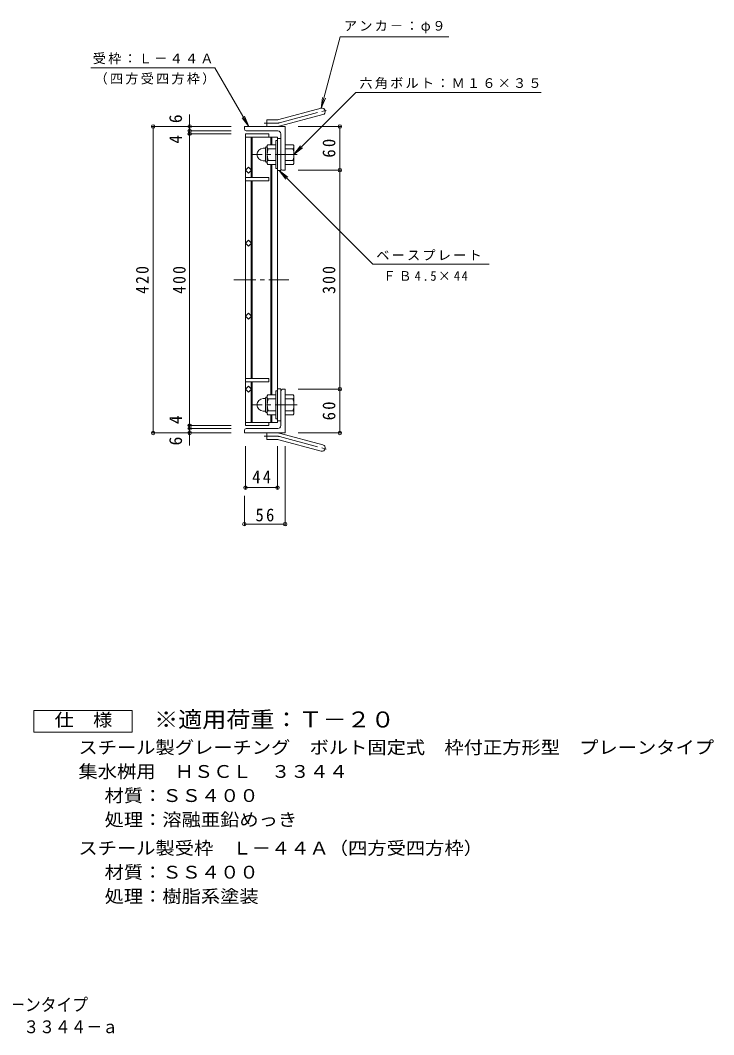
# Model space of a CAD drawing. Units: millimetres at full size, sheet at 1:6. Extents: x -796 to 1055, y -824 to 677.
# Drawn here: x 104 to 1055, y -824 to 566 of the extents above; entities that cross this region are included whole.
import ezdxf
from ezdxf.enums import TextEntityAlignment as Align

# ---------------------------------------------------------------- set-up
doc = ezdxf.new("R2010")
doc.units = ezdxf.units.MM
doc.header["$LTSCALE"] = 6
doc.header["$PDMODE"] = 32
doc.header["$PDSIZE"] = 4.8
doc.linetypes.add('CHAIN1', pattern=[8, 5, -1, 1, -1])
doc.linetypes.add('CHAIN2', pattern=[12, 9, -1, 1, -1])
for name, color, linetype, lineweight in [('E-1', 2, 'Continuous', 9), ('E-2', 3, 'Continuous', 9), ('E-4', 7, 'Continuous', 9), ('E-5', 7, 'Continuous', 9), ('F-5_F-5ﾚｲﾔ', 2, 'Continuous', 9)]:
    doc.layers.add(name, color=color, linetype=linetype, lineweight=lineweight)
doc.styles.add('ＭＳ ゴシック', font='')
doc.styles.get('ＭＳ ゴシック').set_extended_font_data('MS Gothic')

msp = doc.modelspace()

# ---------------------------------------------------------------- linework, layer by layer
at = {"layer": 'E-1'}
for p, q in [((458.603, 430.253), (516.793, 445.845)), ((460.932, 421.56), (519.123, 437.152)), ((467.458, 420.946), (411.458, 420.946)), ((411.458, 417.446), (411.458, 420.946)), ((442.458, 420.946), (442.458, 429.946)), ((456.273, 429.946), (442.458, 429.946)), ((467.458, 420.946), (467.458, 360.946)), ((457.458, 414.946), (413.958, 414.946)), ((461.458, 410.946), (461.458, 363.439)), ((437.148, 390.947), (440.658, 390.947)), ((440.658, 373.247), (440.658, 391.647)), ((442.458, 393.446), (442.658, 393.446)), ((442.658, 393.197), (442.658, 371.697)), ((454.658, 395.947), (443.696, 395.947)), ((454.658, 390.447), (443.696, 390.447)), ((454.658, 401.446), (454.658, 363.447)), ((456.958, 401.446), (454.658, 401.446)), ((467.458, 395.947), (478.419, 395.947)), ((467.458, 390.447), (478.419, 390.447)), ((479.658, 393.446), (479.458, 393.446)), ((479.458, 393.197), (479.458, 371.697)), ((437.158, 373.946), (440.658, 373.946)), ((442.458, 371.447), (442.658, 371.447)), ((454.658, 374.447), (443.696, 374.447)), ((454.658, 368.947), (443.696, 368.947)), ((456.958, 363.447), (454.658, 363.447)), ((467.458, 374.447), (478.419, 374.447)), ((467.458, 368.947), (478.419, 368.947)), ((479.658, 371.447), (479.458, 371.447)), ((463.958, 360.946), (467.458, 360.946)), ((454.658, 20.445), (454.658, 58.445)), ((456.958, 58.445), (454.658, 58.445)), ((461.458, 10.945), (461.458, 58.445)), ((463.958, 60.945), (467.458, 60.945)), ((467.458, 0.945), (467.458, 60.945)), ((437.158, 47.945), (440.658, 47.945)), ((440.658, 48.645), (440.658, 30.245)), ((442.458, 50.445), (442.658, 50.445)), ((442.658, 28.695), (442.658, 50.195)), ((454.658, 52.945), (443.696, 52.945)), ((454.658, 47.445), (443.696, 47.445)), ((467.458, 52.945), (478.419, 52.945)), ((467.458, 47.445), (478.419, 47.445)), ((479.658, 50.445), (479.458, 50.445)), ((479.458, 28.695), (479.458, 50.195)), ((437.148, 30.945), (440.658, 30.945)), ((442.458, 28.445), (442.658, 28.445)), ((454.658, 31.445), (443.696, 31.445)), ((467.458, 31.445), (478.419, 31.445)), ((479.658, 28.445), (479.458, 28.445)), ((454.658, 25.945), (443.696, 25.945)), ((456.958, 20.445), (454.658, 20.445)), ((467.458, 25.945), (478.419, 25.945)), ((411.458, 4.445), (411.458, 0.945)), ((467.458, 0.945), (411.458, 0.945)), ((457.458, 6.945), (413.958, 6.945)), ((442.458, 0.945), (442.458, -8.055)), ((460.932, 0.332), (519.123, -15.26)), ((456.273, -8.055), (442.458, -8.055)), ((458.603, -8.361), (516.793, -23.954))]:
    msp.add_line(p, q, dxfattribs=at)
at = {"layer": 'E-1', "linetype": 'CHAIN2'}
for p, q in [((459.767, 425.906), (524.934, 443.368)), ((456.273, 425.446), (438.653, 425.446)), ((456.273, -3.555), (438.653, -3.555)), ((459.767, -4.015), (524.934, -21.476))]:
    msp.add_line(p, q, dxfattribs=at)
at = {"layer": 'E-1', "linetype": 'CHAIN1'}
for p, q in [((483.714, 382.446), (420.356, 382.446)), ((483.714, 39.445), (420.356, 39.445))]:
    msp.add_line(p, q, dxfattribs=at)
at = {"layer": 'E-1'}
for centre, radius, start, end in [((517.958, 441.499), 4.5, 285.00014, 104.99991), ((413.958, 417.446), 2.5, 180, 270), ((456.273, 438.947), 9, 270, 285.00002), ((456.273, 438.947), 18, 270, 285), ((457.458, 410.946), 4, 0, 90), ((437.148, 382.457), 8.49, 90, 180), ((442.458, 391.647), 1.8, 90, 180), ((446.818, 393.197), 4.16, 138.61835, 221.37988), ((466.658, 382.446), 24, 160.52881, 199.47119), ((455.458, 382.446), 24, 340.52881, 19.47119), ((475.298, 393.197), 4.16, 318.62012, 41.38165), ((437.158, 382.446), 8.5, 180, 270), ((442.458, 373.247), 1.8, 180, 270), ((446.818, 371.697), 4.16, 138.62012, 221.38165), ((463.958, 363.446), 2.5, 180, 270), ((475.298, 371.697), 4.16, 318.61835, 41.37988), ((463.958, 58.445), 2.5, 90, 180), ((437.158, 39.445), 8.5, 90, 180), ((442.458, 48.645), 1.8, 90, 180), ((446.818, 50.195), 4.16, 138.61835, 221.37988), ((466.658, 39.445), 24, 160.52881, 199.47119), ((455.458, 39.445), 24, 340.52881, 19.47119), ((475.298, 50.195), 4.16, 318.62012, 41.38165), ((437.148, 39.435), 8.49, 180, 270), ((442.458, 30.245), 1.8, 180, 270), ((446.818, 28.695), 4.16, 138.62012, 221.38165), ((475.298, 28.695), 4.16, 318.61835, 41.37988), ((413.958, 4.445), 2.5, 90, 180), ((456.273, -17.055), 18, 75, 90), ((457.458, 10.945), 4, 270, 0), ((456.273, -17.055), 9, 74.99998, 90), ((517.958, -19.607), 4.5, 255.00009, 74.99986)]:
    msp.add_arc(centre, radius, start, end, dxfattribs=at)
at = {"layer": 'E-1', "linetype": 'CHAIN2'}
for centre, start, end in [((456.273, 438.946), 270, 284.99995), ((456.273, -17.055), 75.00005, 90)]:
    msp.add_arc(centre, 13.5, start, end, dxfattribs=at)
at = {"layer": 'E-2'}
for p, q in [((412.958, 410.946), (444.958, 410.946)), ((412.958, 10.945), (412.958, 410.946)), ((412.958, 406.446), (456.958, 406.446)), ((420.958, 406.446), (420.958, 350.946)), ((421.958, 406.446), (421.958, 350.946)), ((444.958, 410.946), (444.958, 406.446)), ((447.958, 406.446), (447.958, 395.946)), ((448.958, 406.446), (448.958, 395.946)), ((456.958, 406.446), (456.958, 15.445)), ((461.458, 404.446), (456.958, 404.446)), ((461.458, 360.446), (461.458, 404.446)), ((447.958, 368.946), (447.958, 52.945)), ((448.958, 368.946), (448.958, 52.945)), ((412.958, 350.946), (444.958, 350.946)), ((444.958, 350.946), (444.958, 346.446)), ((461.458, 360.446), (456.958, 360.446)), ((412.958, 346.446), (444.958, 346.446)), ((420.958, 346.446), (420.958, 75.445)), ((421.958, 346.446), (421.958, 75.445)), ((412.958, 75.445), (444.958, 75.445)), ((412.958, 70.945), (444.958, 70.945)), ((420.958, 15.445), (420.958, 70.945)), ((421.958, 15.445), (421.958, 70.945)), ((444.958, 70.945), (444.958, 75.445)), ((461.458, 61.446), (456.958, 61.446)), ((461.458, 61.446), (461.458, 17.445)), ((412.958, 15.445), (456.958, 15.445)), ((444.958, 10.945), (444.958, 15.445)), ((447.958, 15.445), (447.958, 25.945)), ((448.958, 15.445), (448.958, 25.945)), ((461.458, 17.445), (456.958, 17.445)), ((412.958, 10.945), (444.958, 10.945))]:
    msp.add_line(p, q, dxfattribs=at)
at = {"layer": 'E-2', "linetype": 'CHAIN1'}
msp.add_line((397.243, 210.946), (472.359, 210.946), dxfattribs=at)
at = {"layer": 'E-2'}
for points in [[(417.201, 356.704), (412.958, 360.946), (417.201, 365.189), (421.443, 360.946)], [(412.958, 260.946), (417.201, 265.189), (421.443, 260.946), (417.201, 256.704)], [(412.958, 160.946), (417.201, 165.189), (421.443, 160.946), (417.201, 156.704)], [(412.958, 60.946), (417.201, 65.189), (421.443, 60.946), (417.201, 56.704)]]:
    msp.add_lwpolyline(points, close=True, dxfattribs=at)
at = {"layer": 'E-4'}
for p, q in [((336.458, 437.459), (336.458, 414.946)), ((284.658, 420.946), (393.458, 420.946)), ((286.458, 420.946), (286.458, 0.946)), ((544.258, 420.946), (485.458, 420.946)), ((542.458, 360.946), (542.458, 420.946)), ((334.658, 414.946), (393.458, 414.946)), ((334.658, 410.946), (393.458, 410.946)), ((336.458, 414.946), (336.458, 410.946)), ((336.458, 410.946), (336.458, 10.946)), ((544.258, 360.946), (485.458, 360.946)), ((542.458, 60.945), (542.458, 360.946)), ((544.258, 60.945), (485.458, 60.945)), ((542.458, 0.946), (542.458, 60.945)), ((284.658, 0.946), (393.458, 0.946)), ((334.658, 10.946), (393.458, 10.946)), ((334.658, 6.946), (393.458, 6.946)), ((336.458, 10.946), (336.458, 6.946)), ((336.458, 6.946), (336.458, -16.187)), ((544.258, 0.946), (485.458, 0.946)), ((412.958, -75.854), (412.958, -17.054)), ((456.958, -75.854), (456.958, -17.054)), ((467.458, -125.854), (467.458, -17.054)), ((412.958, -74.054), (456.958, -74.054)), ((411.458, -125.854), (411.458, -85.42)), ((411.458, -124.054), (467.458, -124.054))]:
    msp.add_line(p, q, dxfattribs=at)
for p in [(286.458, 420.946), (336.458, 420.946), (336.458, 414.946), (542.458, 420.946), (336.458, 410.946), (542.458, 360.946), (542.458, 60.945), (286.458, 0.946), (336.458, 10.946), (336.458, 6.946), (336.458, 0.946), (542.458, 0.946), (412.958, -74.054), (456.958, -74.054), (411.458, -124.054), (467.458, -124.054)]:
    msp.add_point(p, dxfattribs=at)
at = {"layer": 'E-5'}
for p, q in [((516.793, 445.845), (542.997, 543.639)), ((691.997, 543.639), (542.997, 543.639)), ((201.163, 501.131), (371.163, 501.131)), ((417.458, 420.946), (371.163, 501.131)), ((479.458, 382.446), (564.249, 467.238)), ((516.793, 445.845), (518.751, 460.717)), ((516.793, 445.845), (522.534, 459.703)), ((564.249, 467.238), (818.249, 467.238)), ((417.458, 420.946), (408.327, 432.846)), ((417.458, 420.946), (411.718, 434.804)), ((479.458, 382.446), (488.589, 394.347)), ((479.458, 382.446), (491.358, 391.578)), ((459.208, 360.446), (468.339, 348.546)), ((459.208, 360.446), (471.108, 351.315))]:
    msp.add_line(p, q, dxfattribs=at)
msp.add_lwpolyline([(459.208, 360.446), (587.405, 232.249), (746.905, 232.249)], dxfattribs=at)
at = {"layer": 'F-5_F-5ﾚｲﾔ'}
msp.add_lwpolyline([(122.739, -409.313), (122.739, -379.313), (257.739, -379.313), (257.739, -409.313)], close=True, dxfattribs=at)

# ---------------------------------------------------------------- texts
at = {"layer": 'E-4', "color": 2, "style": 'ＭＳ ゴシック'}
for s, p in [('6', (331.216, 425.459)), ('4', (331.216, 397.317)), ('4', (331.216, 13.09)), ('6', (331.216, -16.187))]:
    msp.add_text(s, height=17.6, rotation=90, dxfattribs=at).set_placement(p, align=Align.BOTTOM_LEFT)
at = {"layer": 'E-4', "color": 2, "char_height": 17.6, "attachment_point": 7, "rotation": 90, "style": 'ＭＳ ゴシック'}
for s, insert in [('\\T1.27;\\W0.95;60', (536.458, 378.196)), ('\\T1.27;\\W0.9;420', (280.458, 191.446)), ('\\T1.27;\\W0.9;400', (331.216, 191.446)), ('\\T1.27;\\W0.9;300', (536.458, 191.446)), ('\\T1.27;\\W0.95;60', (536.458, 18.196))]:
    msp.add_mtext(s, dxfattribs=dict(at, insert=insert))
at = {"layer": 'E-4', "color": 2, "char_height": 17.6, "attachment_point": 7, "style": 'ＭＳ ゴシック'}
for s, insert in [('\\T1.27;\\W0.95;44', (422.208, -68.054)), ('\\T1.27;\\W0.95;56', (426.708, -120.454))]:
    msp.add_mtext(s, dxfattribs=dict(at, insert=insert))
at = {"layer": 'E-5', "char_height": 13.2, "attachment_point": 7, "style": 'ＭＳ ゴシック'}
for s, insert in [('\\T1.17;アンカ－：φ９', (547.997, 548.639)), ('\\T1.17;受枠：Ｌ－４４Ａ', (203.663, 506.131)), ('\\T1.17;（四方受四方枠）', (206.163, 478.131)), ('\\T1.17;六角ボルト：Ｍ１６×３５', (569.249, 472.238)), ('\\T1.17;ベースプレート', (592.405, 237.249)), ('\\T1.26;\\W0.95;ＦＢ4.5×44', (601.84, 209.249))]:
    msp.add_mtext(s, dxfattribs=dict(at, insert=insert))
at = {"layer": 'F-5_F-5ﾚｲﾔ', "style": 'ＭＳ ゴシック'}
for s, width, p in [('仕\u3000様', 1.1, (151.239, -406.313)), ('スチール製グレーチング\u3000ボルト固定式\u3000枠付正方形型\u3000プレーンタイプ', 1.1, (183.993, -444.065)), ('集水桝用\u3000ＨＳＣＬ\u3000３３４４', 1.1, (183.993, -477.065)), ('材質：ＳＳ４００', 1.1, (219.82, -510.065)), ('処理：溶融亜鉛めっき', 1.1, (219.82, -543.065)), ('スチール製受枠\u3000Ｌ－４４Ａ（四方受四方枠）', 1.1, (183.993, -582.065)), ('材質：ＳＳ４００', 1.1, (219.82, -615.065)), ('処理：樹脂系塗装', 1.1, (219.82, -648.065)), ('スチール製グレーチング\u3000ボルト固定式\u3000枠付正方形型\u3000プレーンタイプ', 0.9, (-515.905, -796.619)), ('集水桝用\u3000クッションなし\u3000ＨＳＣＬ\u3000３３４４－ａ', 0.9, (-280.387, -826.942))]:
    msp.add_text(s, height=17.6, dxfattribs=dict(at, width=width)).set_placement(p, align=Align.BOTTOM_LEFT)
at = {"layer": 'F-5_F-5ﾚｲﾔ', "color": 3, "style": 'ＭＳ ゴシック', "width": 1.1}
msp.add_text('※適用荷重：Ｔ－２０', height=21.99, dxfattribs=at).set_placement((287.739, -409.313), align=Align.BOTTOM_LEFT)

doc.saveas('drawing.dxf')
